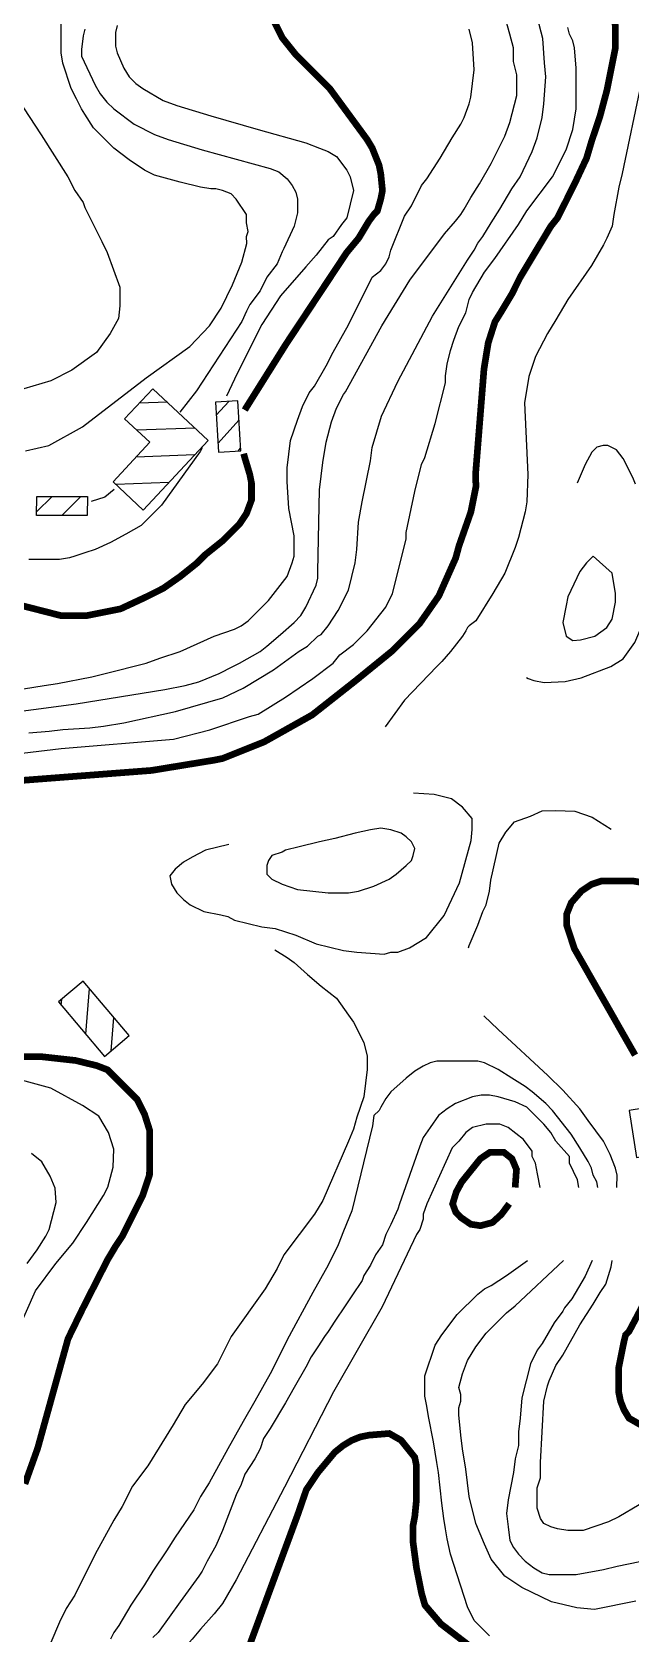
# Model space of a CAD drawing. Extents: x 35515948 to 35520624, y 3302916 to 3308279.
# Drawn here: x 35517166 to 35517389, y 3304261 to 3304859 of the extents above; entities that cross this region are included whole.
import ezdxf

# ---------------------------------------------------------------- set-up
doc = ezdxf.new("R2010")
doc.units = 0
doc.header["$LTSCALE"] = 10000
doc.header["$MEASUREMENT"] = 0
for name, color, linetype in [('2113', 7, 'CONTINUOUS'), ('8111', 34, 'CONTINUOUS'), ('8112', 34, 'CONTINUOUS')]:
    doc.layers.add(name, color=color, linetype=linetype)

msp = doc.modelspace()

# ---------------------------------------------------------------- linework, layer by layer
at = {"layer": '2113', "linetype": 'Continuous', "ltscale": 0.005}
for p, q in [((35517216.17, 3304720.92), (35517205.6, 3304720.55)), ((35517234.44, 3304716.1), (35517239.07, 3304721.27)), ((35517235.03, 3304705.52), (35517242.92, 3304714.34)), ((35517226.51, 3304711.28), (35517204.79, 3304710.52)), ((35517226.33, 3304701.27), (35517204.56, 3304700.5)), ((35517242.57, 3304702.7), (35517243.51, 3304703.76)), ((35517216.69, 3304690.92), (35517196.94, 3304690.23)), ((35517173.15, 3304685.77), (35517167.33, 3304680.01)), ((35517183.85, 3304685.72), (35517176.72, 3304678.65)), ((35517176.55, 3304495.76), (35517176.75, 3304498.07)), ((35517185.67, 3304484.94), (35517187.12, 3304501.95)), ((35517195.17, 3304478.71), (35517196.23, 3304491.13))]:
    msp.add_line(p, q, dxfattribs=at)
for points in [[(35517209.66, 3304705.98), (35517200.22, 3304714.78), (35517210.7, 3304726.02), (35517231.41, 3304706.71), (35517207.16, 3304680.7), (35517195.89, 3304691.21)], [(35517235.21, 3304702.29), (35517243.56, 3304702.76), (35517242.52, 3304721.46), (35517234.17, 3304721)], [(35517186.28, 3304685.71), (35517186.25, 3304678.61), (35517167.32, 3304678.69), (35517167.36, 3304685.8)], [(35517192.69, 3304476.62), (35517201.91, 3304484.39), (35517184.73, 3304504.79), (35517175.5, 3304497.01)], [(35517391.35, 3304438.94), (35517401.39, 3304440.54), (35517398.62, 3304458.03), (35517388.58, 3304456.44)]]:
    msp.add_lwpolyline(points, close=True, dxfattribs=at)
at = {"layer": '8111', "linetype": 'Continuous', "ltscale": 0.005}
for points, elevation in [([(35517164.41, 3304597.43), (35517172.03, 3304598.07), (35517177.11, 3304598.7), (35517187.27, 3304599.34), (35517192.35, 3304599.97), (35517199.97, 3304601.24), (35517219.23, 3304605.49), (35517236.83, 3304610.58), (35517244.46, 3304614.18), (35517255.8, 3304620.97), (35517265.34, 3304627.96), (35517268.55, 3304629.82), (35517272.36, 3304633.63), (35517273.63, 3304634.26), (35517276.17, 3304637.44), (35517279.98, 3304643.15), (35517283.79, 3304650.77), (35517286.33, 3304660.93), (35517286.96, 3304666.01), (35517287.6, 3304676.17), (35517288.87, 3304683.79), (35517292.04, 3304699.03), (35517292.68, 3304704.11), (35517296.08, 3304715.73), (35517302.23, 3304728.66), (35517315.16, 3304753.04), (35517328.24, 3304773.96), (35517330.78, 3304777.77), (35517332.05, 3304780.31), (35517333.95, 3304782.85), (35517337.13, 3304787.93), (35517340.3, 3304793.01), (35517344.75, 3304800.63), (35517347.92, 3304805.08), (35517352.37, 3304814.6), (35517354.27, 3304819.68), (35517356.18, 3304827.3), (35517356.81, 3304832.38), (35517357.45, 3304842.54), (35517357.04, 3304847.65), (35517356.41, 3304856.79), (35517346.95, 3304893.01)], 440), ([(35517132.36, 3304601.71), (35517182.17, 3304608.33), (35517215.27, 3304613.68), (35517222.83, 3304615.21), (35517227.91, 3304616.48), (35517235.53, 3304619.66), (35517240.61, 3304622.2), (35517243.15, 3304623.47), (35517250.77, 3304627.91), (35517253.31, 3304629.82), (35517258.39, 3304634.26), (35517263.47, 3304638.71), (35517266.01, 3304641.25), (35517267.91, 3304644.42), (35517271.72, 3304652.68), (35517272.36, 3304655.22), (35517272.36, 3304657.76), (35517272.99, 3304688.24), (35517273.63, 3304693.32), (35517274.26, 3304698.4), (35517275.53, 3304706.02), (35517277.44, 3304713.64), (35517279.34, 3304718.72), (35517281.88, 3304723.8), (35517282.64, 3304724.81), (35517296.29, 3304749.44), (35517306.68, 3304766.5), (35517319.61, 3304783.89), (35517323.79, 3304788.57), (35517325.7, 3304791.11), (35517326.97, 3304793.01), (35517329.51, 3304797.46), (35517332.68, 3304802.54), (35517337.13, 3304810.16), (35517342.21, 3304820.32), (35517344.11, 3304825.4), (35517346.65, 3304835.56), (35517346.65, 3304838.1), (35517346.65, 3304843.18), (35517345.38, 3304848.26), (35517345.38, 3304853.34), (35517344.11, 3304858.42), (35517341.26, 3304868.2)], 435), ([(35517163.14, 3304702.84), (35517171.95, 3304704.81), (35517184.46, 3304711.81), (35517208.31, 3304730.04), (35517224.53, 3304741.81), (35517231.84, 3304749.44), (35517236.3, 3304756.12), (35517240.54, 3304764.81), (35517243.93, 3304773.29), (35517245.84, 3304780.29), (35517245.69, 3304782.85), (35517246.32, 3304784.76), (35517245.69, 3304787.93), (35517245.69, 3304791.11), (35517241.88, 3304796.82), (35517239.97, 3304798.73), (35517236.8, 3304800), (35517234.26, 3304800.63), (35517232.35, 3304800.63), (35517228.54, 3304801.27), (35517220.92, 3304803.17), (35517211.4, 3304805.71), (35517207.59, 3304807.62), (35517201.87, 3304811.43), (35517196.16, 3304815.87), (35517188.54, 3304823.49), (35517185.36, 3304828.57), (35517184.09, 3304830.48), (35517182.19, 3304834.29), (35517180.28, 3304838.1), (35517177.11, 3304847.62), (35517176.47, 3304851.43), (35517176.47, 3304864.77)], 410), ([(35517197.43, 3304861.59), (35517196.79, 3304859.05), (35517196.79, 3304853.97), (35517197.43, 3304851.43), (35517199.97, 3304845.72), (35517201.87, 3304842.54), (35517204.41, 3304840), (35517206.95, 3304838.1), (35517214.57, 3304833.65), (35517219.65, 3304831.75), (35517232.35, 3304827.94), (35517250.13, 3304822.86), (35517267.91, 3304817.78), (35517272.99, 3304815.87), (35517276.17, 3304814.6), (35517279.34, 3304812.7), (35517283.15, 3304807.62), (35517284.42, 3304805.08), (35517285.69, 3304800), (35517283.15, 3304789.84), (35517281.25, 3304787.3), (35517278.07, 3304782.85), (35517276.17, 3304781.58), (35517271.72, 3304775.87), (35517267.88, 3304771.49), (35517258.45, 3304760.67), (35517251.45, 3304749.97), (35517242.23, 3304731.74), (35517238.22, 3304723.26)], 420), ([(35517150.33, 3304588.48), (35517176.5, 3304591.63), (35517218.42, 3304595.09), (35517231.98, 3304598.56), (35517246.8, 3304603.6), (35517250.13, 3304604.42), (35517260.29, 3304610.77), (35517270.45, 3304617.75), (35517278.07, 3304623.47), (35517280.61, 3304626.64), (35517285.69, 3304630.45), (35517290.77, 3304635.53), (35517297.76, 3304644.42), (35517300.3, 3304649.5), (35517305.38, 3304669.82), (35517305.38, 3304672.36), (35517308.55, 3304687.6), (35517311.09, 3304697.76), (35517312.36, 3304700.3), (35517316.17, 3304713), (35517319.98, 3304728.24), (35517319.98, 3304730.78), (35517320.62, 3304735.23), (35517321.89, 3304740.31), (35517323.16, 3304744.12), (35517325.06, 3304749.2), (35517327.6, 3304754.28), (35517328.87, 3304759.36), (35517330.14, 3304761.9), (35517334.59, 3304769.52), (35517338.4, 3304774.6), (35517347.29, 3304787.3), (35517350.46, 3304792.38), (35517359.99, 3304805.08), (35517365.07, 3304815.24), (35517367.61, 3304822.86), (35517368.88, 3304830.48), (35517368.88, 3304845.72), (35517368.24, 3304853.34), (35517367.61, 3304855.88), (35517366.34, 3304858.42), (35517365.7, 3304860.96)], 445), ([(35517162.5, 3304613.94), (35517170.12, 3304615.21), (35517175.2, 3304615.85), (35517187.9, 3304618.39), (35517192.98, 3304619.66), (35517208.22, 3304623.47), (35517213.3, 3304625.37), (35517220.92, 3304627.91), (35517233.62, 3304633.63), (35517241.24, 3304636.17), (35517243.78, 3304637.44), (35517246.32, 3304639.34), (35517253.94, 3304646.96), (35517260.93, 3304655.85), (35517262.83, 3304660.93), (35517263.47, 3304663.47), (35517263.47, 3304666.01), (35517263.47, 3304671.09), (35517261.56, 3304681.25), (35517260.93, 3304691.41), (35517260.93, 3304696.49), (35517261.56, 3304701.57), (35517262.2, 3304706.65), (35517264.74, 3304714.27), (35517266.64, 3304719.35), (35517269.18, 3304724.43), (35517271.09, 3304726.97), (35517275.53, 3304734.59), (35517278.07, 3304739.67), (35517283.79, 3304749.83), (35517292.68, 3304767.61), (35517295.85, 3304770.15), (35517297.76, 3304772.69), (35517299.03, 3304775.23), (35517299.66, 3304777.77), (35517304.74, 3304790.47), (35517307.28, 3304794.28), (35517311.09, 3304801.9), (35517313, 3304804.44), (35517318.08, 3304812.06), (35517322.52, 3304819.68), (35517325.7, 3304824.76), (35517326.97, 3304827.3), (35517328.87, 3304832.38), (35517329.51, 3304834.92), (35517330.14, 3304840), (35517330.78, 3304845.08), (35517330.14, 3304855.24), (35517328.87, 3304860.32)], 430), ([(35517185.36, 3304860.32), (35517184.73, 3304857.78), (35517184.09, 3304852.7), (35517184.09, 3304850.16), (35517189.17, 3304839.37), (35517191.08, 3304836.19), (35517193.62, 3304833.02), (35517196.16, 3304830.48), (35517203.78, 3304824.76), (35517211.4, 3304820.95), (35517216.48, 3304819.05), (35517229.18, 3304815.24), (35517254.58, 3304808.25), (35517257.75, 3304806.98), (35517260.93, 3304804.44), (35517262.83, 3304801.9), (35517264.1, 3304799.36), (35517264.74, 3304796.82), (35517264.74, 3304791.74), (35517263.47, 3304786.66), (35517259.66, 3304778.41), (35517259.02, 3304777.14), (35517257.12, 3304772.69), (35517253.31, 3304767.61), (35517250.77, 3304762.53), (35517246.96, 3304757.45), (35517245.69, 3304754.91), (35517243.93, 3304751.13), (35517227.08, 3304725.27), (35517220.82, 3304717.29)], 415), ([(35517393.07, 3304840.28), (35517386.02, 3304806.35), (35517384.75, 3304801.27), (35517382.85, 3304791.11), (35517382.21, 3304786.66), (35517380.31, 3304782.22), (35517379.04, 3304779.68), (35517374.59, 3304772.06), (35517365.7, 3304759.36), (35517361.26, 3304751.74), (35517358.08, 3304746.66), (35517353.64, 3304738.07), (35517351.11, 3304730.51), (35517349.54, 3304720.74), (35517350.8, 3304693.96), (35517350.46, 3304683.79), (35517349.83, 3304679.98), (35517347.29, 3304670.46), (35517346.02, 3304666.65), (35517342.21, 3304657.12), (35517337.76, 3304649.5), (35517331.41, 3304639.34), (35517328.87, 3304637.44), (35517328.24, 3304636.8), (35517327.6, 3304635.53), (35517326.33, 3304633.63), (35517321.89, 3304627.91), (35517318.71, 3304624.1), (35517316.75, 3304622.24), (35517304.77, 3304609.73), (35517297.44, 3304599.7)], 455), ([(35517160.3, 3304834.13), (35517168.99, 3304820.88), (35517179.01, 3304805.08), (35517181.55, 3304800), (35517184.73, 3304795.55), (35517185.36, 3304793.65), (35517191.71, 3304780.95), (35517193.69, 3304776.89), (35517198.45, 3304763.96), (35517198.45, 3304756.96), (35517197.92, 3304752.19), (35517194.85, 3304746.58), (35517189.76, 3304739.58), (35517180.54, 3304732.9), (35517172.59, 3304728.98), (35517162.52, 3304725.91)], 405), ([(35517229.11, 3304703.98), (35517228.45, 3304702.59), (35517213.94, 3304682.52), (35517206.32, 3304674.9), (35517200.6, 3304671.73), (35517194.89, 3304668.55), (35517189.17, 3304666.01), (35517185.36, 3304664.74), (35517181.55, 3304663.47), (35517179.65, 3304662.84), (35517175.84, 3304662.2), (35517164.41, 3304662.2)], 420), ([(35517196.25, 3304688.38), (35517192.84, 3304685.52), (35517187.75, 3304683.83)], 415), ([(35517156.79, 3304366.29), (35517166.95, 3304389.15), (35517174.57, 3304399.31), (35517180.92, 3304406.93), (35517186, 3304414.55), (35517192.35, 3304424.71), (35517193.89, 3304427.79), (35517195.91, 3304435.25), (35517196.23, 3304442.04), (35517194.22, 3304448.19), (35517190.61, 3304454.33), (35517184.46, 3304458.26), (35517172.59, 3304464.72), (35517160.3, 3304468.12)], 445), ([(35517163.77, 3304399.31), (35517167.58, 3304404.39), (35517170.76, 3304409.47), (35517172.03, 3304412.01), (35517174.6, 3304422.11), (35517174.29, 3304427.41), (35517172.38, 3304431.97), (35517169.3, 3304437.27), (35517165.38, 3304440.34)], 440)]:
    msp.add_lwpolyline(points, dxfattribs=dict(at, elevation=elevation))
at = {"layer": '8111', "linetype": 'Continuous', "ltscale": 0.005, "flags": 128}
for points, elevation in [([(35517390.97, 3304690.38), (35517390.05, 3304692.9), (35517386.41, 3304700), (35517383.9, 3304703.2), (35517380.7, 3304704.85), (35517378.88, 3304704.85), (35517376.54, 3304704.16), (35517374.72, 3304702.34), (35517372.21, 3304697.75), (35517369.17, 3304690.67)], 460), ([(35517350.3, 3304618.13), (35517350.91, 3304617.73), (35517352.98, 3304617.04), (35517356.88, 3304616.34), (35517364.67, 3304616.6), (35517370.65, 3304617.99), (35517381.82, 3304622.32), (35517386.41, 3304625.09), (35517390.74, 3304631.24), (35517393.95, 3304638.86), (35517396.02, 3304649.17), (35517395.43, 3304662.25)], 460), ([(35517239.16, 3304555.8), (35517230.45, 3304553.62), (35517225.37, 3304551.08), (35517222.19, 3304549.17), (35517219.02, 3304546.63), (35517217.11, 3304544.09), (35517217.75, 3304540.92), (35517219.65, 3304537.74), (35517222.19, 3304535.2), (35517224.73, 3304533.3), (35517229.81, 3304530.76), (35517229.81, 3304530.76), (35517236.16, 3304529.49), (35517238.7, 3304528.85), (35517241.24, 3304527.58), (35517251.4, 3304525.04), (35517256.48, 3304524.41), (35517264.1, 3304521.87), (35517271.72, 3304518.69), (35517281.88, 3304516.15), (35517286.96, 3304515.52), (35517297.12, 3304514.88), (35517299.66, 3304515.52), (35517302.2, 3304515.52), (35517306.65, 3304517.19), (35517312.89, 3304521.08), (35517319.56, 3304529.31), (35517325.27, 3304541.44), (35517329.6, 3304557.28), (35517330.03, 3304561.35), (35517330.03, 3304565.51), (35517326.4, 3304569.67), (35517322.24, 3304572.87), (35517315.83, 3304574.43), (35517308.14, 3304574.93)], 460), ([(35517328.66, 3304517.21), (35517328.87, 3304518.06), (35517332.05, 3304525.68), (35517333.95, 3304530.76), (35517335.22, 3304533.3), (35517336.49, 3304538.38), (35517336.93, 3304542.48), (35517340.08, 3304556.34), (35517342.6, 3304560.43), (35517345.76, 3304564.21), (35517351.75, 3304566.42), (35517356.16, 3304568.31), (35517361.06, 3304568.5), (35517368.37, 3304568.29), (35517374.84, 3304565.95), (35517381.9, 3304561.48)], 455), ([(35517256.31, 3304516.5), (35517260.93, 3304513.61), (35517263.47, 3304511.71), (35517268.55, 3304507.26), (35517273.63, 3304502.82), (35517279.34, 3304498.37), (35517283.79, 3304492.02), (35517285.69, 3304489.48), (35517289.5, 3304481.86), (35517290.77, 3304476.78), (35517290.77, 3304471.7), (35517289.5, 3304461.54), (35517286.96, 3304453.92), (35517285.69, 3304449.48), (35517283.79, 3304445.03), (35517274.26, 3304422.81), (35517271.09, 3304417.73), (35517259.66, 3304402.49), (35517257.12, 3304397.41), (35517252.67, 3304389.79), (35517239.97, 3304372.01), (35517234.89, 3304361.85), (35517229.18, 3304354.23), (35517222.83, 3304346.61), (35517218.38, 3304338.99), (35517208.86, 3304323.75), (35517203.14, 3304316.13), (35517199.33, 3304308.51), (35517196.16, 3304303.43), (35517189.17, 3304290.73), (35517181.55, 3304275.49), (35517178.38, 3304270.41), (35517175.84, 3304265.33), (35517172.66, 3304257.71)], 455), ([(35517384.06, 3304427.68), (35517384.12, 3304432.33), (35517383.48, 3304434.87), (35517381.58, 3304439.95), (35517379.04, 3304445.03), (35517373.32, 3304452.65), (35517370.15, 3304457.1), (35517363.8, 3304464.08), (35517358.3, 3304469.49), (35517339.75, 3304486.67), (35517334.3, 3304491.83)], 455), ([(35517376.97, 3304427.68), (35517376.5, 3304429.79), (35517375.23, 3304432.33), (35517374.59, 3304434.87), (35517373.32, 3304437.41), (35517370.15, 3304442.49), (35517366.97, 3304447.57), (35517359.99, 3304456.46), (35517357.45, 3304459), (35517352.37, 3304463.45), (35517349.83, 3304465.35), (35517344.75, 3304468.53), (35517339.67, 3304471.7), (35517334.59, 3304474.24), (35517332.05, 3304474.88), (35517316.81, 3304474.88), (35517314.27, 3304474.24), (35517311.73, 3304472.97), (35517308.55, 3304471.07), (35517305.38, 3304468.53), (35517299.66, 3304463.45), (35517297.76, 3304460.91), (35517295.85, 3304457.73), (35517295.22, 3304456.46), (35517293.31, 3304454.56), (35517292.71, 3304450.77), (35517285.06, 3304419), (35517281.88, 3304411.38), (35517279.98, 3304406.3), (35517276.17, 3304398.68), (35517270.45, 3304388.52), (35517260.93, 3304370.74), (35517258.39, 3304365.66), (35517254.58, 3304358.04), (35517248.86, 3304347.88), (35517244.42, 3304340.26), (35517238.7, 3304330.1), (35517231.72, 3304317.4), (35517228.54, 3304312.32), (35517226, 3304307.24), (35517219.02, 3304297.08), (35517215.84, 3304292), (35517210.76, 3304284.38), (35517207.59, 3304279.3), (35517202.51, 3304271.68), (35517198.06, 3304264.06), (35517196.16, 3304261.52), (35517194.89, 3304258.98)], 460), ([(35517369.79, 3304427.68), (35517369.27, 3304430.59), (35517366.34, 3304436.78), (35517366.34, 3304439.32), (35517361.26, 3304445.03), (35517359.35, 3304448.21), (35517356.81, 3304451.38), (35517350.46, 3304457.73), (35517346.02, 3304459.64), (35517339.67, 3304461.54), (35517336.49, 3304462.18), (35517333.32, 3304462.18), (35517330.14, 3304461.54), (35517323.79, 3304459), (35517320.62, 3304457.1), (35517317.44, 3304454.56), (35517314.27, 3304450.11), (35517311.73, 3304446.3), (35517310.46, 3304443.13), (35517302.84, 3304421.54), (35517302.84, 3304421.54)], 465), ([(35517355.42, 3304427.68), (35517354.37, 3304432.84), (35517353.64, 3304436.78), (35517352.37, 3304439.32), (35517352.37, 3304441.22), (35517349.19, 3304445.67), (35517343.48, 3304450.11), (35517340.3, 3304451.38), (35517335.22, 3304451.38), (35517330.14, 3304450.11), (35517327.6, 3304448.21), (35517325.06, 3304445.03), (35517322.52, 3304442.49), (35517313, 3304421.54), (35517313, 3304421.54)], 470), ([(35517302.84, 3304421.54), (35517302.2, 3304419.63), (35517299.66, 3304413.92), (35517297.76, 3304410.11), (35517296.49, 3304406.3), (35517293.95, 3304402.49), (35517292.04, 3304398.68), (35517289.5, 3304394.87), (35517288.87, 3304392.96), (35517285.06, 3304387.25), (35517282.52, 3304383.44), (35517278.71, 3304377.72), (35517276.17, 3304373.91), (35517274.9, 3304372.01), (35517272.36, 3304368.2), (35517269.82, 3304364.39), (35517267.91, 3304360.58), (35517263.47, 3304352.96), (35517260.29, 3304347.24), (35517254.58, 3304337.72), (35517252.04, 3304333.91), (35517250.77, 3304330.1), (35517248.86, 3304326.29), (35517245.05, 3304320.57), (35517243.78, 3304316.76), (35517241.88, 3304312.95), (35517236.8, 3304299.62), (35517234.26, 3304293.9), (35517231.08, 3304288.19), (35517229.18, 3304284.38), (35517227.91, 3304282.47), (35517220.92, 3304272.95), (35517212.67, 3304261.52), (35517210.76, 3304259.61)], 465), ([(35517313, 3304421.54), (35517311.73, 3304417.73), (35517311.73, 3304415.82), (35517310.46, 3304412.01), (35517309.19, 3304410.11), (35517309.19, 3304410.11), (35517296.44, 3304383.16), (35517278.15, 3304351.34), (35517259.87, 3304315.75), (35517241.9, 3304281.1), (35517236.8, 3304272.31), (35517233.62, 3304268.5), (35517228.54, 3304262.79), (35517225.37, 3304258.98), (35517220.29, 3304253.26), (35517216.48, 3304249.45), (35517216.38, 3304249.31)], 470), ([(35517336.49, 3304260.25), (35517330.78, 3304265.96), (35517328.24, 3304271.04), (35517323.16, 3304286.92), (35517321.89, 3304290.73), (35517320.62, 3304296.44), (35517319.98, 3304300.25), (35517319.35, 3304304.06), (35517318.71, 3304309.78), (35517318.08, 3304315.49), (35517317.44, 3304321.21), (35517316.81, 3304325.02), (35517315.54, 3304332.64), (35517313.63, 3304342.16), (35517313, 3304345.97), (35517312.36, 3304349.78), (35517312.36, 3304357.4), (35517316.17, 3304368.83), (35517318.71, 3304372.64), (35517324.43, 3304380.26), (35517332.05, 3304387.88), (35517334.59, 3304389.79), (35517337.13, 3304391.06), (35517342.84, 3304394.87), (35517350.63, 3304400.46)], 470), ([(35517391.13, 3304273.21), (35517375.69, 3304270.06), (35517369.07, 3304270.69), (35517359.61, 3304272.9), (35517348.57, 3304278.25), (35517342.21, 3304282.47), (35517337.13, 3304288.82), (35517334.59, 3304294.54), (35517331.41, 3304302.16), (35517328.87, 3304312.32), (35517328.24, 3304317.4), (35517327.6, 3304322.48), (35517326.33, 3304330.1), (35517325.7, 3304335.18), (35517325.06, 3304342.8), (35517325.06, 3304345.34), (35517325.7, 3304347.88), (35517325.7, 3304350.42), (35517325.06, 3304352.96), (35517326.33, 3304358.04), (35517328.24, 3304363.12), (35517331.41, 3304368.2), (35517335.22, 3304373.28), (35517342.84, 3304380.9), (35517346.02, 3304383.44), (35517364.08, 3304400.46)], 465), ([(35517374.83, 3304400.46), (35517372.21, 3304394.56), (35517367.19, 3304386.07), (35517364.43, 3304382.8), (35517363.8, 3304381.53), (35517360.62, 3304377.09), (35517356.18, 3304369.47), (35517354.27, 3304366.93), (35517351.73, 3304361.85), (35517348.56, 3304349.15), (35517347.92, 3304341.53), (35517347.29, 3304336.45), (35517347.29, 3304331.37), (35517346.02, 3304326.29), (35517345.38, 3304321.21), (35517343.48, 3304311.05), (35517342.84, 3304305.97), (35517343.48, 3304300.89), (35517344.11, 3304295.81), (35517345.38, 3304293.27), (35517347.29, 3304290.73), (35517349.83, 3304288.19), (35517353, 3304285.65), (35517356.18, 3304283.74), (35517358.72, 3304283.11), (35517368.88, 3304283.11), (35517379.04, 3304285.01), (35517384.12, 3304286.28), (35517396.82, 3304288.82)], 460), ([(35517392.37, 3304309.14), (35517384.75, 3304304.7), (35517380.94, 3304302.79), (35517371.42, 3304299.62), (35517365.7, 3304299.62), (35517361.89, 3304300.25), (35517359.35, 3304300.89), (35517356.81, 3304302.16), (35517355.54, 3304304.06), (35517354.27, 3304307.87), (35517354.27, 3304315.49), (35517355.54, 3304319.3), (35517355.54, 3304325.02), (35517356.81, 3304347.88), (35517358.08, 3304353.59), (35517358.72, 3304355.5), (35517361.26, 3304361.21), (35517363.8, 3304365.02), (35517370.15, 3304376.45), (35517375.23, 3304384.07), (35517377.77, 3304388.52), (35517379.93, 3304391.58), (35517381.84, 3304398.05), (35517382.21, 3304400.46)], 455)]:
    msp.add_lwpolyline(points, dxfattribs=dict(at, elevation=elevation))
at = {"layer": '8111', "linetype": 'Continuous', "ltscale": 0.005, "elevation": 465, "flags": 128}
for points in [[(35517375.86, 3304633.63), (35517380.31, 3304636.8), (35517382.21, 3304639.98), (35517383.48, 3304646.33), (35517383.48, 3304649.5), (35517382.21, 3304657.12), (35517375.23, 3304663.47), (35517372.69, 3304660.93), (35517370.15, 3304657.76), (35517365.7, 3304648.23), (35517365.07, 3304645.06), (35517363.8, 3304638.71), (35517365.07, 3304633.63), (35517367.62, 3304631.93), (35517370.39, 3304632.19)], [(35517255.21, 3304551.71), (35517253.94, 3304549.81), (35517253.31, 3304547.9), (35517253.31, 3304544.73), (35517255.21, 3304542.82), (35517259.02, 3304540.92), (35517264.74, 3304539.01), (35517270.45, 3304538.38), (35517276.17, 3304537.74), (35517279.98, 3304537.74), (35517283.79, 3304537.74), (35517287.6, 3304538.38), (35517293.31, 3304540.28), (35517299.03, 3304542.82), (35517301.57, 3304544.73), (35517305.38, 3304547.9), (35517307.28, 3304549.81), (35517307.92, 3304551.71), (35517308.55, 3304554.25), (35517307.28, 3304556.79), (35517305.38, 3304558.7), (35517303.47, 3304559.97), (35517299.66, 3304561.24), (35517295.85, 3304561.87), (35517292.04, 3304561.24), (35517286.33, 3304559.97), (35517278.71, 3304558.06), (35517272.99, 3304556.79), (35517265.37, 3304554.89), (35517260.29, 3304553.62), (35517259.02, 3304552.98)]]:
    msp.add_lwpolyline(points, close=True, dxfattribs=at)
at = {"layer": '8112', "linetype": 'Continuous', "ltscale": 0.005, "const_width": 2.5}
for points, elevation in [([(35517382.85, 3304875.56), (35517383.48, 3304859.69), (35517383.48, 3304853.34), (35517380.31, 3304837.46), (35517377.77, 3304827.94), (35517374.59, 3304818.41), (35517372.69, 3304812.06), (35517368.24, 3304802.54), (35517365.07, 3304796.19), (35517361.89, 3304789.84), (35517359.35, 3304786.66), (35517357.45, 3304783.49), (35517353.64, 3304777.14), (35517347.92, 3304767.61), (35517344.75, 3304761.26), (35517340.94, 3304754.91), (35517338.5, 3304750.98), (35517335.98, 3304743.11), (35517334.4, 3304733.34), (35517331.25, 3304693.96), (35517331.41, 3304689.51), (35517329.51, 3304679.98), (35517325.06, 3304667.28), (35517323.84, 3304662.76), (35517317.53, 3304648.59), (35517310.28, 3304638.19), (35517300.19, 3304628.11), (35517286.64, 3304617.09), (35517270.24, 3304604.17), (35517252.27, 3304594.09), (35517239.97, 3304589.18), (35517236.8, 3304587.91), (35517233.62, 3304587.27), (35517210.23, 3304583.44), (35517177.44, 3304580.92), (35517156.95, 3304579.34)], 450), ([(35517255.85, 3304863.5), (35517259.02, 3304857.15), (35517264.1, 3304850.8), (35517276.8, 3304838.1), (35517290.77, 3304819.05), (35517292.68, 3304815.87), (35517295.22, 3304809.52), (35517295.85, 3304806.35), (35517296.49, 3304800), (35517295.85, 3304796.82), (35517294.58, 3304792.38), (35517293.31, 3304791.11), (35517291.41, 3304788.57), (35517287.6, 3304782.22), (35517283.15, 3304776.89), (35517260.47, 3304742.65), (35517245.52, 3304718.81), (35517245.07, 3304718.04)], 425), ([(35517244.68, 3304701.74), (35517245.05, 3304700.3), (35517246.96, 3304693.95), (35517247.59, 3304690.78), (35517247.59, 3304684.43), (35517245.69, 3304679.35), (35517243.15, 3304675.54), (35517236.8, 3304669.19), (35517230.45, 3304664.11), (35517227.27, 3304660.93), (35517220.92, 3304655.85), (35517214.57, 3304651.41), (35517208.22, 3304648.23), (35517198.7, 3304643.79), (35517186, 3304641.25), (35517176.47, 3304641.25), (35517162.31, 3304644.87)], 425), ([(35517390.84, 3304477.12), (35517368.16, 3304516.88), (35517365.3, 3304525.57), (35517365.3, 3304529.81), (35517366.99, 3304534.05), (35517370.78, 3304538.38), (35517374.59, 3304540.92), (35517378.4, 3304542.19), (35517389.83, 3304542.19), (35517393.64, 3304541.55)], 450), ([(35517156.9, 3304476.49), (35517169.52, 3304476.49), (35517181.92, 3304475.11), (35517189.76, 3304473.2), (35517193.81, 3304471.64), (35517204.84, 3304460.62), (35517207.68, 3304454.95), (35517209.57, 3304448.96), (35517209.57, 3304441.72), (35517209.49, 3304432.33), (35517206.95, 3304424.71), (35517199.33, 3304409.47), (35517196.79, 3304405.66), (35517193.88, 3304400.79), (35517184.42, 3304382.21), (35517179.06, 3304371.18), (35517167.71, 3304330.23), (35517162.98, 3304317)], 450), ([(35517486.42, 3304348.42), (35517483.81, 3304350.42), (35517474.29, 3304354.23), (35517471.11, 3304354.86), (35517461.59, 3304354.86), (35517455.24, 3304353.59), (35517445.71, 3304349.78), (35517439.36, 3304345.97), (35517429.84, 3304342.16), (35517420.31, 3304340.26), (35517413.96, 3304338.99), (35517407.61, 3304338.35), (35517398.09, 3304338.35), (35517393.01, 3304338.99), (35517388.56, 3304341.53), (35517386.66, 3304344.7), (35517385.39, 3304347.88), (35517384.75, 3304351.05), (35517384.75, 3304360.58), (35517386.66, 3304370.1), (35517387.29, 3304372.64), (35517388.56, 3304373.91), (35517392.54, 3304381.41), (35517401.93, 3304400.46)], 450)]:
    msp.add_lwpolyline(points, dxfattribs=dict(at, elevation=elevation))
at = {"layer": '8112', "linetype": 'Continuous', "ltscale": 0.005, "const_width": 2.5, "elevation": 475, "flags": 128}
for points in [[(35517343.83, 3304421.59), (35517340.92, 3304417.66), (35517337.53, 3304414.58), (35517333.08, 3304413.42), (35517329.47, 3304413.95), (35517325.76, 3304416.49), (35517323.85, 3304418.51), (35517322.69, 3304421.58), (35517324.06, 3304426.03), (35517326.08, 3304429.74), (35517333.08, 3304438.44), (35517336.68, 3304440.87), (35517341.77, 3304440.87), (35517344.84, 3304438.44), (35517346.54, 3304434.41), (35517346.04, 3304427.68)], [(35517329.03, 3304256.48), (35517318.31, 3304264.71), (35517312.36, 3304271.68), (35517311.09, 3304276.12), (35517309.19, 3304285.65), (35517307.92, 3304295.17), (35517307.92, 3304301.52), (35517308.55, 3304304.7), (35517309.19, 3304311.05), (35517309.19, 3304323.75), (35517308.55, 3304326.92), (35517303.47, 3304333.27), (35517299.03, 3304335.81), (35517291.41, 3304335.18), (35517288.23, 3304334.54), (35517285.06, 3304333.27), (35517281.88, 3304331.37), (35517278.71, 3304328.83), (35517272.36, 3304321.21), (35517269.82, 3304317.4), (35517268.06, 3304314.8), (35517264.91, 3304305.67), (35517245.05, 3304251.8)]]:
    msp.add_lwpolyline(points, dxfattribs=at)

doc.saveas('drawing.dxf')
